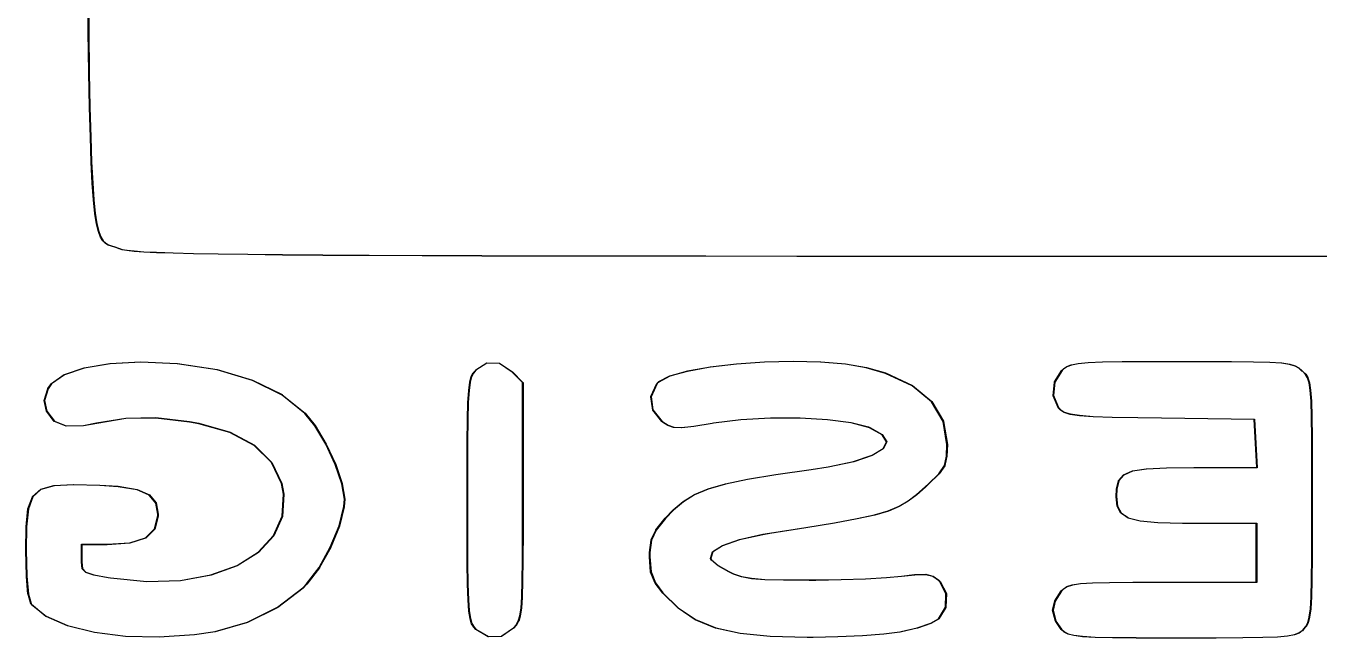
# Model space of a CAD drawing. Extents: x 119 to 479, y -311 to -51.
# Drawn here: x 188.67 to 205.87, y -149.16 to -141.02 of the extents above; entities that cross this region are included whole.
import ezdxf

# ---------------------------------------------------------------- set-up
doc = ezdxf.new("R2010")
doc.units = 0
doc.layers.add('BLACK', color=7, linetype='CONTINUOUS')

msp = doc.modelspace()

# ---------------------------------------------------------------- linework, layer by layer
at = {"layer": 'BLACK', "linetype": 'CONTINUOUS'}
for p, q in [((189.499, -140.478), (189.504, -141.098)), ((189.499, -141.098), (189.497, -140.85)), ((189.507, -141.638), (189.499, -141.098)), ((189.499, -141.098), (189.499, -141.098)), ((189.499, -141.098), (189.499, -141.098)), ((189.504, -141.098), (189.512, -141.638)), ((189.515, -142.103), (189.507, -141.638)), ((189.507, -141.638), (189.507, -141.638)), ((189.507, -141.638), (189.507, -141.638)), ((189.512, -141.638), (189.52, -142.103)), ((189.526, -142.499), (189.515, -142.103)), ((189.515, -142.103), (189.515, -142.103)), ((189.515, -142.103), (189.515, -142.103)), ((189.52, -142.103), (189.531, -142.499)), ((189.538, -142.833), (189.526, -142.499)), ((189.526, -142.499), (189.526, -142.499)), ((189.526, -142.499), (189.526, -142.499)), ((189.531, -142.499), (189.543, -142.833)), ((189.552, -143.109), (189.538, -142.833)), ((189.538, -142.833), (189.538, -142.833)), ((189.538, -142.833), (189.538, -142.833)), ((189.543, -142.833), (189.557, -143.109)), ((189.569, -143.333), (189.552, -143.109)), ((189.552, -143.109), (189.552, -143.109)), ((189.552, -143.109), (189.552, -143.109)), ((189.557, -143.109), (189.573, -143.333)), ((189.587, -143.512), (189.569, -143.333)), ((189.569, -143.333), (189.569, -143.333)), ((189.569, -143.333), (189.569, -143.333)), ((189.573, -143.333), (189.592, -143.511)), ((189.609, -143.65), (189.587, -143.512)), ((189.587, -143.512), (189.587, -143.512)), ((189.587, -143.512), (189.587, -143.512)), ((189.592, -143.511), (189.614, -143.649)), ((189.633, -143.753), (189.609, -143.65)), ((189.609, -143.65), (189.609, -143.65)), ((189.609, -143.65), (189.609, -143.65)), ((189.614, -143.649), (189.638, -143.752)), ((189.634, -143.753), (189.633, -143.753)), ((189.661, -143.827), (189.634, -143.753)), ((189.634, -143.753), (189.634, -143.753)), ((189.638, -143.752), (189.665, -143.826)), ((189.661, -143.828), (189.661, -143.827)), ((189.692, -143.878), (189.661, -143.828)), ((189.661, -143.828), (189.661, -143.828)), ((189.665, -143.826), (189.696, -143.876)), ((189.692, -143.879), (189.692, -143.878)), ((189.726, -143.912), (189.692, -143.879)), ((189.692, -143.879), (189.692, -143.879)), ((189.696, -143.876), (189.73, -143.908)), ((189.727, -143.912), (189.726, -143.912)), ((189.727, -143.913), (189.727, -143.912)), ((189.764, -143.933), (189.727, -143.913)), ((189.73, -143.908), (189.767, -143.929)), ((189.765, -143.933), (189.764, -143.933)), ((189.765, -143.934), (189.765, -143.933)), ((189.806, -143.947), (189.765, -143.934)), ((189.767, -143.929), (189.808, -143.943)), ((189.851, -143.96), (189.806, -143.947)), ((189.806, -143.947), (189.806, -143.947)), ((189.806, -143.947), (189.806, -143.947)), ((189.808, -143.943), (189.853, -143.956)), ((189.899, -143.978), (189.851, -143.96)), ((189.853, -143.956), (189.901, -143.973)), ((189.911, -143.983), (189.899, -143.978)), ((189.901, -143.973), (189.913, -143.979)), ((189.912, -143.983), (189.911, -143.983)), ((189.912, -143.984), (189.912, -143.983)), ((189.949, -143.996), (189.912, -143.984)), ((189.913, -143.979), (189.951, -143.991)), ((189.95, -143.996), (189.949, -143.996)), ((190.013, -144.007), (189.95, -143.996)), ((189.95, -143.996), (189.95, -143.996)), ((189.951, -143.991), (190.014, -144.002)), ((190.014, -144.002), (190.107, -144.012)), ((190.107, -144.017), (190.013, -144.007)), ((190.013, -144.007), (190.013, -144.007)), ((190.013, -144.007), (190.013, -144.007)), ((190.107, -144.012), (190.237, -144.022)), ((190.236, -144.027), (190.107, -144.017)), ((190.107, -144.017), (190.107, -144.017)), ((190.107, -144.017), (190.107, -144.017)), ((190.237, -144.027), (190.236, -144.027)), ((190.237, -144.022), (190.408, -144.03)), ((190.408, -144.035), (190.237, -144.027)), ((190.237, -144.027), (190.237, -144.027)), ((190.408, -144.03), (190.627, -144.038)), ((190.627, -144.043), (190.408, -144.035)), ((190.408, -144.035), (190.408, -144.035)), ((190.408, -144.035), (190.408, -144.035)), ((190.627, -144.038), (190.898, -144.045)), ((190.898, -144.05), (190.627, -144.043)), ((190.627, -144.043), (190.627, -144.043)), ((190.627, -144.043), (190.627, -144.043)), ((190.898, -144.045), (191.228, -144.051)), ((191.228, -144.056), (190.898, -144.05)), ((190.898, -144.05), (190.898, -144.05)), ((190.898, -144.05), (190.898, -144.05)), ((191.228, -144.051), (191.621, -144.056)), ((191.621, -144.061), (191.228, -144.056)), ((191.228, -144.056), (191.228, -144.056)), ((191.228, -144.056), (191.228, -144.056)), ((191.621, -144.056), (192.083, -144.061)), ((192.083, -144.066), (191.621, -144.061)), ((191.621, -144.061), (191.621, -144.061)), ((191.621, -144.061), (191.621, -144.061)), ((192.083, -144.061), (192.62, -144.065)), ((192.62, -144.07), (192.083, -144.066)), ((192.083, -144.066), (192.083, -144.066)), ((192.083, -144.066), (192.083, -144.066)), ((192.62, -144.065), (193.237, -144.068)), ((193.237, -144.073), (192.62, -144.07)), ((192.62, -144.07), (192.62, -144.07)), ((192.62, -144.07), (192.62, -144.07)), ((193.237, -144.068), (193.939, -144.071)), ((193.939, -144.076), (193.237, -144.073)), ((193.237, -144.073), (193.237, -144.073)), ((193.237, -144.073), (193.237, -144.073)), ((193.939, -144.071), (194.732, -144.074)), ((194.732, -144.079), (193.939, -144.076)), ((193.939, -144.076), (193.939, -144.076)), ((193.939, -144.076), (193.939, -144.076)), ((194.732, -144.074), (195.622, -144.076)), ((195.622, -144.081), (194.732, -144.079)), ((194.732, -144.079), (194.732, -144.079)), ((194.732, -144.079), (194.732, -144.079)), ((195.622, -144.076), (196.614, -144.077)), ((196.614, -144.082), (195.622, -144.081)), ((195.622, -144.081), (195.622, -144.081)), ((195.622, -144.081), (195.622, -144.081)), ((196.614, -144.077), (197.714, -144.078)), ((197.714, -144.083), (196.614, -144.082)), ((196.614, -144.082), (196.614, -144.082)), ((196.614, -144.082), (196.614, -144.082)), ((197.714, -144.078), (198.926, -144.079)), ((198.926, -144.084), (197.714, -144.083)), ((197.714, -144.083), (197.714, -144.083)), ((198.926, -144.079), (200.257, -144.08)), ((200.257, -144.085), (198.926, -144.084)), ((198.926, -144.084), (198.926, -144.084)), ((200.257, -144.08), (201.712, -144.08)), ((201.712, -144.085), (200.257, -144.085)), ((200.257, -144.085), (200.257, -144.085)), ((201.712, -144.08), (203.296, -144.08)), ((203.296, -144.085), (201.712, -144.085)), ((201.712, -144.085), (201.712, -144.085)), ((203.296, -144.08), (203.809, -144.08)), ((203.809, -144.085), (203.296, -144.085)), ((203.809, -144.08), (205.428, -144.079)), ((205.428, -144.084), (203.809, -144.085)), ((203.809, -144.085), (203.809, -144.085)), ((205.428, -144.079), (206.916, -144.079)), ((206.916, -144.084), (205.428, -144.084)), ((189.444, -145.565), (189.787, -145.508)), ((189.788, -145.513), (189.445, -145.57)), ((189.787, -145.508), (190.197, -145.486)), ((189.787, -145.508), (189.787, -145.508)), ((189.787, -145.508), (189.787, -145.508)), ((190.197, -145.491), (189.788, -145.513)), ((190.197, -145.486), (190.197, -145.486)), ((190.197, -145.486), (190.197, -145.486)), ((190.197, -145.486), (190.683, -145.506)), ((190.683, -145.511), (190.197, -145.491)), ((190.683, -145.506), (190.683, -145.506)), ((190.683, -145.506), (190.684, -145.506)), ((191.213, -145.592), (190.683, -145.511)), ((190.684, -145.506), (191.214, -145.587)), ((194.654, -145.594), (194.8, -145.499)), ((194.802, -145.503), (194.656, -145.598)), ((194.8, -145.499), (194.801, -145.498)), ((194.801, -145.498), (194.802, -145.498)), ((194.802, -145.498), (194.968, -145.502)), ((194.968, -145.507), (194.802, -145.503)), ((194.968, -145.502), (194.969, -145.503)), ((195.139, -145.624), (194.968, -145.507)), ((194.969, -145.503), (194.971, -145.503)), ((194.971, -145.503), (195.142, -145.619)), ((197.471, -145.608), (197.773, -145.554)), ((197.773, -145.553), (198.121, -145.513)), ((197.773, -145.554), (197.773, -145.553)), ((197.773, -145.554), (197.773, -145.554)), ((198.122, -145.518), (197.774, -145.558)), ((198.121, -145.513), (198.495, -145.486)), ((198.121, -145.513), (198.121, -145.513)), ((198.121, -145.513), (198.121, -145.513)), ((198.496, -145.491), (198.122, -145.518)), ((198.495, -145.486), (198.496, -145.486)), ((198.496, -145.486), (198.876, -145.477)), ((198.876, -145.482), (198.496, -145.491)), ((198.496, -145.486), (198.496, -145.486)), ((198.876, -145.477), (198.876, -145.477)), ((198.876, -145.477), (198.876, -145.477)), ((198.876, -145.477), (199.242, -145.484)), ((199.241, -145.489), (198.876, -145.482)), ((199.573, -145.517), (199.241, -145.489)), ((199.242, -145.484), (199.242, -145.484)), ((199.242, -145.484), (199.242, -145.484)), ((199.242, -145.484), (199.573, -145.512)), ((199.573, -145.512), (199.573, -145.512)), ((199.573, -145.512), (199.574, -145.512)), ((199.849, -145.565), (199.573, -145.517)), ((199.574, -145.512), (199.85, -145.56)), ((202.47, -145.581), (202.515, -145.55)), ((202.517, -145.554), (202.473, -145.585)), ((202.515, -145.55), (202.516, -145.549)), ((202.515, -145.55), (202.515, -145.55)), ((202.516, -145.549), (202.576, -145.525)), ((202.578, -145.529), (202.517, -145.554)), ((202.576, -145.525), (202.577, -145.525)), ((202.577, -145.525), (202.667, -145.507)), ((202.577, -145.525), (202.577, -145.525)), ((202.668, -145.512), (202.578, -145.529)), ((202.667, -145.507), (202.667, -145.507)), ((202.667, -145.507), (202.668, -145.507)), ((202.668, -145.507), (202.801, -145.494)), ((202.801, -145.499), (202.668, -145.512)), ((202.801, -145.494), (202.992, -145.487)), ((202.992, -145.492), (202.801, -145.499)), ((202.801, -145.494), (202.801, -145.494)), ((202.801, -145.494), (202.801, -145.494)), ((202.992, -145.487), (203.254, -145.482)), ((203.254, -145.487), (202.992, -145.492)), ((202.992, -145.487), (202.992, -145.487)), ((202.992, -145.487), (202.992, -145.487)), ((203.254, -145.482), (203.601, -145.48)), ((203.254, -145.482), (203.254, -145.482)), ((203.254, -145.482), (203.254, -145.482)), ((203.601, -145.485), (203.254, -145.487)), ((203.601, -145.48), (203.601, -145.48)), ((203.601, -145.48), (203.601, -145.48)), ((203.601, -145.48), (204.047, -145.48)), ((204.047, -145.485), (203.601, -145.485)), ((204.047, -145.48), (204.047, -145.48)), ((204.047, -145.48), (204.047, -145.48)), ((204.047, -145.48), (204.321, -145.48)), ((204.321, -145.485), (204.047, -145.485)), ((204.321, -145.48), (204.321, -145.48)), ((204.321, -145.48), (204.321, -145.48)), ((204.321, -145.48), (204.706, -145.481)), ((204.706, -145.486), (204.321, -145.485)), ((204.706, -145.481), (204.706, -145.481)), ((204.706, -145.481), (204.706, -145.481)), ((204.706, -145.481), (205.001, -145.484)), ((205.001, -145.489), (204.706, -145.486)), ((205.001, -145.484), (205.001, -145.484)), ((205.001, -145.484), (205.001, -145.484)), ((205.001, -145.484), (205.219, -145.49)), ((205.219, -145.495), (205.001, -145.489)), ((205.219, -145.49), (205.219, -145.49)), ((205.219, -145.49), (205.219, -145.49)), ((205.219, -145.49), (205.374, -145.5)), ((205.374, -145.505), (205.219, -145.495)), ((205.374, -145.5), (205.375, -145.5)), ((205.48, -145.52), (205.374, -145.505)), ((205.375, -145.5), (205.375, -145.5)), ((205.375, -145.5), (205.481, -145.515)), ((205.552, -145.542), (205.48, -145.52)), ((205.481, -145.515), (205.481, -145.515)), ((205.481, -145.515), (205.482, -145.515)), ((205.482, -145.515), (205.553, -145.537)), ((205.602, -145.571), (205.552, -145.542)), ((205.553, -145.537), (205.554, -145.537)), ((205.554, -145.537), (205.554, -145.537)), ((205.554, -145.537), (205.604, -145.566)), ((189.008, -145.773), (189.179, -145.655)), ((189.182, -145.66), (189.011, -145.777)), ((189.179, -145.655), (189.18, -145.655)), ((189.18, -145.655), (189.443, -145.565)), ((189.18, -145.655), (189.18, -145.655)), ((189.445, -145.57), (189.182, -145.66)), ((189.443, -145.565), (189.444, -145.565)), ((189.444, -145.565), (189.444, -145.565)), ((191.682, -145.732), (191.213, -145.592)), ((191.214, -145.587), (191.214, -145.587)), ((191.214, -145.587), (191.214, -145.587)), ((191.214, -145.587), (191.684, -145.728)), ((194.573, -145.756), (194.593, -145.683)), ((194.598, -145.685), (194.578, -145.758)), ((194.593, -145.682), (194.619, -145.633)), ((194.593, -145.683), (194.593, -145.682)), ((194.593, -145.683), (194.593, -145.683)), ((194.623, -145.636), (194.598, -145.685)), ((194.619, -145.633), (194.62, -145.632)), ((194.619, -145.633), (194.619, -145.633)), ((194.62, -145.632), (194.653, -145.595)), ((194.656, -145.598), (194.623, -145.636)), ((194.653, -145.595), (194.653, -145.594)), ((194.653, -145.594), (194.654, -145.594)), ((195.277, -145.762), (195.139, -145.624)), ((195.142, -145.619), (195.142, -145.62)), ((195.142, -145.62), (195.142, -145.62)), ((195.142, -145.62), (195.281, -145.759)), ((197.087, -145.749), (197.235, -145.674)), ((197.237, -145.678), (197.089, -145.754)), ((197.235, -145.674), (197.236, -145.674)), ((197.236, -145.673), (197.471, -145.608)), ((197.236, -145.674), (197.236, -145.673)), ((197.472, -145.612), (197.237, -145.678)), ((197.471, -145.608), (197.471, -145.608)), ((197.471, -145.608), (197.471, -145.608)), ((197.774, -145.558), (197.472, -145.612)), ((200.104, -145.639), (199.849, -145.565)), ((199.85, -145.56), (199.85, -145.56)), ((199.85, -145.56), (199.851, -145.56)), ((199.851, -145.56), (200.105, -145.634)), ((200.46, -145.804), (200.104, -145.639)), ((200.105, -145.634), (200.105, -145.634)), ((200.105, -145.634), (200.106, -145.634)), ((200.106, -145.634), (200.462, -145.8)), ((202.353, -145.753), (202.452, -145.597)), ((202.456, -145.6), (202.357, -145.755)), ((202.452, -145.597), (202.453, -145.597)), ((202.453, -145.596), (202.469, -145.582)), ((202.453, -145.597), (202.453, -145.596)), ((202.473, -145.585), (202.456, -145.6)), ((202.469, -145.582), (202.47, -145.582)), ((202.47, -145.582), (202.47, -145.581)), ((205.645, -145.608), (205.602, -145.571)), ((205.604, -145.566), (205.605, -145.567)), ((205.605, -145.567), (205.605, -145.567)), ((205.605, -145.567), (205.649, -145.604)), ((205.654, -145.616), (205.645, -145.608)), ((205.649, -145.604), (205.649, -145.604)), ((205.649, -145.604), (205.649, -145.604)), ((205.649, -145.604), (205.658, -145.613)), ((205.69, -145.654), (205.654, -145.616)), ((205.658, -145.613), (205.658, -145.613)), ((205.658, -145.613), (205.658, -145.613)), ((205.658, -145.613), (205.694, -145.65)), ((205.719, -145.699), (205.69, -145.654)), ((205.694, -145.65), (205.694, -145.651)), ((205.694, -145.651), (205.695, -145.651)), ((205.695, -145.651), (205.723, -145.696)), ((205.74, -145.765), (205.719, -145.699)), ((205.723, -145.696), (205.723, -145.697)), ((205.723, -145.697), (205.723, -145.697)), ((205.723, -145.697), (205.745, -145.763)), ((188.912, -145.999), (188.959, -145.843)), ((188.964, -145.844), (188.917, -146)), ((188.959, -145.843), (188.96, -145.842)), ((188.96, -145.841), (189.007, -145.774)), ((188.96, -145.842), (188.96, -145.841)), ((189.011, -145.777), (188.964, -145.844)), ((189.007, -145.774), (189.008, -145.773)), ((189.007, -145.774), (189.007, -145.774)), ((192.076, -145.927), (191.682, -145.732)), ((191.684, -145.728), (191.684, -145.728)), ((191.684, -145.728), (191.684, -145.728)), ((191.684, -145.728), (192.078, -145.922)), ((194.549, -146.028), (194.559, -145.867)), ((194.564, -145.868), (194.554, -146.028)), ((194.559, -145.867), (194.573, -145.757)), ((194.559, -145.867), (194.559, -145.867)), ((194.559, -145.867), (194.559, -145.867)), ((194.578, -145.758), (194.564, -145.868)), ((194.573, -145.757), (194.573, -145.756)), ((194.573, -145.757), (194.573, -145.757)), ((195.277, -147.327), (195.277, -145.762)), ((195.281, -145.759), (195.281, -145.759)), ((195.281, -145.759), (195.281, -145.759)), ((195.281, -145.759), (195.282, -145.762)), ((195.282, -145.762), (195.282, -145.762)), ((195.282, -145.762), (195.282, -147.327)), ((196.983, -145.947), (197.062, -145.774)), ((197.067, -145.776), (196.987, -145.949)), ((197.062, -145.774), (197.063, -145.773)), ((197.063, -145.772), (197.086, -145.75)), ((197.063, -145.773), (197.063, -145.772)), ((197.089, -145.754), (197.067, -145.776)), ((197.086, -145.75), (197.087, -145.749)), ((197.086, -145.75), (197.086, -145.75)), ((200.716, -146.018), (200.46, -145.804)), ((200.462, -145.8), (200.463, -145.8)), ((200.463, -145.8), (200.463, -145.801)), ((200.463, -145.801), (200.719, -146.014)), ((202.335, -145.933), (202.352, -145.755)), ((202.357, -145.755), (202.34, -145.934)), ((202.352, -145.755), (202.353, -145.754)), ((202.353, -145.754), (202.353, -145.753)), ((205.755, -145.864), (205.74, -145.765)), ((205.745, -145.763), (205.745, -145.763)), ((205.745, -145.763), (205.745, -145.764)), ((205.745, -145.764), (205.76, -145.863)), ((205.765, -146.01), (205.755, -145.864)), ((205.76, -145.863), (205.76, -145.863)), ((205.76, -145.863), (205.76, -145.864)), ((205.76, -145.864), (205.77, -146.01)), ((188.912, -146), (188.912, -145.999)), ((188.912, -146.002), (188.912, -146)), ((188.944, -146.143), (188.912, -146.002)), ((188.917, -146), (188.949, -146.142)), ((192.381, -146.171), (192.076, -145.927)), ((192.078, -145.922), (192.079, -145.923)), ((192.079, -145.923), (192.079, -145.923)), ((192.079, -145.923), (192.384, -146.167)), ((194.543, -146.251), (194.549, -146.028)), ((194.554, -146.028), (194.548, -146.252)), ((194.549, -146.028), (194.549, -146.028)), ((194.549, -146.028), (194.549, -146.028)), ((196.983, -145.948), (196.983, -145.947)), ((196.983, -145.95), (196.983, -145.948)), ((197.007, -146.127), (196.983, -145.95)), ((196.987, -145.949), (197.011, -146.126)), ((200.87, -146.278), (200.716, -146.018)), ((200.719, -146.014), (200.72, -146.015)), ((200.72, -146.015), (200.72, -146.015)), ((200.72, -146.015), (200.874, -146.276)), ((202.335, -145.934), (202.335, -145.933)), ((202.335, -145.936), (202.335, -145.934)), ((202.4, -146.094), (202.335, -145.936)), ((202.34, -145.934), (202.405, -146.092)), ((205.771, -146.217), (205.765, -146.01)), ((205.77, -146.01), (205.77, -146.01)), ((205.77, -146.01), (205.77, -146.01)), ((205.77, -146.01), (205.776, -146.217)), ((188.944, -146.144), (188.944, -146.143)), ((188.945, -146.145), (188.944, -146.144)), ((189.045, -146.279), (188.945, -146.145)), ((188.949, -146.142), (189.049, -146.276)), ((189.609, -146.299), (189.999, -146.235)), ((190, -146.24), (189.61, -146.304)), ((189.999, -146.235), (190.398, -146.228)), ((190.398, -146.233), (190, -146.24)), ((190.398, -146.228), (190.845, -146.281)), ((190.844, -146.286), (190.398, -146.233)), ((192.511, -146.336), (192.381, -146.171)), ((192.384, -146.167), (192.384, -146.168)), ((192.384, -146.168), (192.385, -146.168)), ((192.385, -146.168), (192.515, -146.333)), ((197.007, -146.128), (197.007, -146.127)), ((197.008, -146.13), (197.007, -146.128)), ((197.13, -146.281), (197.008, -146.13)), ((197.011, -146.126), (197.134, -146.278)), ((198.181, -146.253), (198.573, -146.23)), ((198.573, -146.235), (198.181, -146.258)), ((198.573, -146.23), (198.967, -146.23)), ((198.967, -146.235), (198.573, -146.235)), ((198.967, -146.23), (199.334, -146.251)), ((199.334, -146.256), (198.967, -146.235)), ((202.401, -146.095), (202.4, -146.094)), ((202.401, -146.096), (202.401, -146.095)), ((202.431, -146.128), (202.401, -146.096)), ((202.405, -146.092), (202.435, -146.124)), ((202.432, -146.128), (202.431, -146.128)), ((202.481, -146.16), (202.432, -146.128)), ((202.432, -146.128), (202.432, -146.128)), ((202.435, -146.124), (202.483, -146.155)), ((202.482, -146.16), (202.481, -146.16)), ((202.481, -146.16), (202.481, -146.16)), ((202.56, -146.184), (202.482, -146.16)), ((202.483, -146.155), (202.562, -146.179)), ((202.561, -146.184), (202.56, -146.184)), ((202.684, -146.202), (202.561, -146.184)), ((202.561, -146.184), (202.561, -146.184)), ((202.562, -146.179), (202.684, -146.197)), ((202.684, -146.197), (202.866, -146.211)), ((202.865, -146.215), (202.684, -146.202)), ((202.684, -146.202), (202.684, -146.202)), ((202.684, -146.202), (202.684, -146.202)), ((203.12, -146.225), (202.865, -146.215)), ((202.865, -146.215), (202.865, -146.215)), ((202.865, -146.215), (202.865, -146.215)), ((202.866, -146.211), (203.12, -146.22)), ((203.12, -146.22), (203.462, -146.227)), ((203.462, -146.232), (203.12, -146.225)), ((203.12, -146.225), (203.12, -146.225)), ((203.12, -146.225), (203.12, -146.225)), ((203.462, -146.227), (203.775, -146.232)), ((203.775, -146.237), (203.462, -146.232)), ((203.462, -146.232), (203.462, -146.232)), ((203.462, -146.232), (203.462, -146.232)), ((203.775, -146.232), (205.014, -146.247)), ((205.009, -146.252), (203.775, -146.237)), ((203.775, -146.237), (203.775, -146.237)), ((203.775, -146.237), (203.775, -146.237)), ((205.775, -146.497), (205.771, -146.217)), ((205.776, -146.217), (205.776, -146.217)), ((205.776, -146.217), (205.776, -146.217)), ((205.776, -146.217), (205.78, -146.497)), ((189.047, -146.279), (189.045, -146.279)), ((189.048, -146.28), (189.047, -146.279)), ((189.204, -146.343), (189.048, -146.28)), ((189.049, -146.276), (189.206, -146.338)), ((189.205, -146.343), (189.204, -146.343)), ((189.206, -146.343), (189.205, -146.343)), ((189.206, -146.338), (189.433, -146.333)), ((189.433, -146.338), (189.206, -146.343)), ((189.433, -146.333), (189.609, -146.299)), ((189.434, -146.338), (189.433, -146.338)), ((189.61, -146.304), (189.434, -146.338)), ((189.434, -146.338), (189.434, -146.338)), ((190.967, -146.308), (190.844, -146.286)), ((190.845, -146.281), (190.968, -146.303)), ((191.382, -146.425), (190.967, -146.308)), ((190.968, -146.303), (191.384, -146.42)), ((192.659, -146.582), (192.511, -146.336)), ((192.515, -146.333), (192.515, -146.333)), ((192.515, -146.333), (192.515, -146.333)), ((192.515, -146.333), (192.663, -146.579)), ((194.54, -146.552), (194.543, -146.252)), ((194.543, -146.252), (194.543, -146.251)), ((194.543, -146.251), (194.543, -146.251)), ((194.548, -146.252), (194.545, -146.552)), ((197.131, -146.282), (197.13, -146.281)), ((197.137, -146.287), (197.131, -146.282)), ((197.131, -146.282), (197.131, -146.282)), ((197.134, -146.278), (197.14, -146.283)), ((197.209, -146.334), (197.137, -146.287)), ((197.137, -146.287), (197.137, -146.287)), ((197.137, -146.287), (197.137, -146.287)), ((197.14, -146.283), (197.212, -146.329)), ((197.21, -146.334), (197.209, -146.334)), ((197.286, -146.359), (197.21, -146.334)), ((197.21, -146.334), (197.21, -146.334)), ((197.212, -146.329), (197.287, -146.354)), ((197.287, -146.359), (197.286, -146.359)), ((197.286, -146.359), (197.286, -146.359)), ((197.287, -146.354), (197.392, -146.357)), ((197.392, -146.362), (197.287, -146.359)), ((197.392, -146.357), (197.554, -146.339)), ((197.393, -146.362), (197.392, -146.362)), ((197.392, -146.362), (197.392, -146.362)), ((197.554, -146.344), (197.393, -146.362)), ((197.554, -146.339), (197.798, -146.3)), ((197.798, -146.305), (197.554, -146.344)), ((197.554, -146.344), (197.554, -146.344)), ((197.554, -146.344), (197.554, -146.344)), ((197.798, -146.3), (197.817, -146.297)), ((197.818, -146.302), (197.798, -146.305)), ((197.798, -146.305), (197.798, -146.305)), ((197.798, -146.305), (197.798, -146.305)), ((197.817, -146.297), (198.181, -146.253)), ((198.181, -146.258), (197.818, -146.302)), ((199.334, -146.251), (199.647, -146.292)), ((199.646, -146.297), (199.334, -146.256)), ((199.878, -146.357), (199.646, -146.297)), ((199.647, -146.292), (199.879, -146.352)), ((199.892, -146.363), (199.878, -146.357)), ((199.879, -146.352), (199.894, -146.359)), ((200.059, -146.456), (199.892, -146.363)), ((199.894, -146.359), (200.062, -146.453)), ((200.922, -146.585), (200.87, -146.278)), ((200.874, -146.276), (200.875, -146.277)), ((200.875, -146.277), (200.875, -146.277)), ((200.875, -146.277), (200.927, -146.584)), ((205.026, -146.572), (205.009, -146.252)), ((205.014, -146.247), (205.031, -146.572)), ((191.706, -146.598), (191.382, -146.425)), ((191.384, -146.42), (191.709, -146.594)), ((192.785, -146.851), (192.659, -146.582)), ((192.663, -146.579), (192.663, -146.579)), ((192.663, -146.579), (192.663, -146.58)), ((192.663, -146.58), (192.79, -146.849)), ((194.539, -146.941), (194.54, -146.552)), ((194.54, -146.552), (194.54, -146.552)), ((194.54, -146.552), (194.54, -146.552)), ((194.545, -146.552), (194.544, -146.941)), ((200.116, -146.548), (200.059, -146.456)), ((200.062, -146.453), (200.122, -146.548)), ((200.071, -146.638), (200.116, -146.548)), ((200.122, -146.548), (200.075, -146.642)), ((200.917, -146.741), (200.922, -146.585)), ((200.927, -146.585), (200.922, -146.741)), ((200.927, -146.584), (200.926, -146.584)), ((200.926, -146.584), (200.927, -146.585)), ((205.042, -146.891), (205.026, -146.572)), ((205.031, -146.572), (205.048, -146.896)), ((205.776, -146.863), (205.775, -146.497)), ((205.78, -146.497), (205.78, -146.497)), ((205.78, -146.497), (205.78, -146.497)), ((205.78, -146.497), (205.781, -146.863)), ((191.935, -146.826), (191.706, -146.598)), ((191.709, -146.594), (191.94, -146.823)), ((199.68, -146.809), (199.925, -146.727)), ((199.927, -146.731), (199.682, -146.814)), ((199.925, -146.727), (200.071, -146.638)), ((200.075, -146.642), (199.927, -146.731)), ((200.888, -146.865), (200.917, -146.741)), ((200.922, -146.742), (200.893, -146.866)), ((200.922, -146.741), (200.922, -146.741)), ((200.922, -146.741), (200.922, -146.742)), ((192.068, -147.104), (191.935, -146.826)), ((191.94, -146.823), (192.073, -147.102)), ((192.873, -147.107), (192.785, -146.851)), ((192.79, -146.849), (192.79, -146.849)), ((192.79, -146.849), (192.79, -146.849)), ((192.79, -146.849), (192.878, -147.105)), ((198.644, -146.984), (199.115, -146.917)), ((199.115, -146.922), (198.645, -146.989)), ((199.115, -146.917), (199.341, -146.882)), ((199.342, -146.887), (199.115, -146.922)), ((199.115, -146.917), (199.115, -146.917)), ((199.341, -146.882), (199.68, -146.809)), ((199.682, -146.814), (199.342, -146.887)), ((200.814, -146.973), (200.888, -146.865)), ((200.892, -146.868), (200.818, -146.976)), ((200.893, -146.866), (200.892, -146.867)), ((200.892, -146.867), (200.892, -146.868)), ((203.39, -146.936), (203.574, -146.908)), ((203.575, -146.912), (203.39, -146.941)), ((203.574, -146.908), (203.575, -146.907)), ((203.574, -146.908), (203.574, -146.908)), ((203.575, -146.907), (203.842, -146.894)), ((203.842, -146.899), (203.575, -146.912)), ((203.842, -146.894), (204.207, -146.891)), ((203.842, -146.894), (203.842, -146.894)), ((203.842, -146.894), (203.842, -146.894)), ((204.207, -146.896), (203.842, -146.899)), ((204.207, -146.891), (204.207, -146.891)), ((204.207, -146.891), (204.207, -146.891)), ((204.207, -146.891), (205.042, -146.891)), ((205.048, -146.896), (204.207, -146.896)), ((205.776, -147.329), (205.776, -146.863)), ((205.781, -146.863), (205.781, -146.863)), ((205.781, -146.863), (205.781, -146.863)), ((205.781, -146.863), (205.781, -147.329)), ((192.073, -147.102), (192.101, -147.247)), ((194.538, -147.319), (194.539, -146.941)), ((194.539, -146.941), (194.539, -146.941)), ((194.539, -146.941), (194.539, -146.941)), ((194.544, -146.941), (194.543, -147.319)), ((197.975, -147.107), (198.269, -147.046)), ((198.27, -147.051), (197.976, -147.112)), ((198.269, -147.046), (198.644, -146.984)), ((198.269, -147.046), (198.269, -147.046)), ((198.269, -147.046), (198.269, -147.046)), ((198.645, -146.989), (198.27, -147.051)), ((198.644, -146.984), (198.644, -146.984)), ((198.644, -146.984), (198.644, -146.984)), ((200.674, -147.11), (200.814, -146.973)), ((200.817, -146.977), (200.678, -147.114)), ((200.818, -146.976), (200.817, -146.977)), ((200.818, -146.976), (200.818, -146.976)), ((203.179, -147.176), (203.205, -147.067)), ((203.21, -147.068), (203.183, -147.177)), ((203.205, -147.067), (203.206, -147.066)), ((203.206, -147.065), (203.27, -146.988)), ((203.206, -147.066), (203.206, -147.065)), ((203.274, -146.991), (203.21, -147.068)), ((203.27, -146.988), (203.271, -146.987)), ((203.271, -146.987), (203.272, -146.987)), ((203.272, -146.987), (203.388, -146.937)), ((203.39, -146.941), (203.274, -146.991)), ((203.388, -146.937), (203.389, -146.937)), ((203.389, -146.937), (203.39, -146.936)), ((188.756, -147.278), (188.865, -147.18)), ((188.868, -147.184), (188.76, -147.281)), ((188.865, -147.18), (188.866, -147.18)), ((188.866, -147.18), (188.867, -147.179)), ((188.867, -147.179), (189.042, -147.13)), ((189.043, -147.135), (188.868, -147.184)), ((189.042, -147.13), (189.042, -147.13)), ((189.042, -147.13), (189.043, -147.13)), ((189.043, -147.13), (189.299, -147.117)), ((189.3, -147.122), (189.043, -147.135)), ((189.299, -147.117), (189.299, -147.117)), ((189.299, -147.117), (189.3, -147.117)), ((189.3, -147.117), (189.653, -147.125)), ((189.653, -147.13), (189.3, -147.122)), ((189.653, -147.125), (189.653, -147.126)), ((189.653, -147.126), (189.653, -147.125)), ((189.653, -147.125), (189.896, -147.141)), ((189.896, -147.146), (189.653, -147.13)), ((189.896, -147.141), (189.896, -147.141)), ((189.896, -147.141), (189.897, -147.141)), ((190.147, -147.187), (189.896, -147.146)), ((189.897, -147.141), (190.148, -147.182)), ((190.309, -147.257), (190.147, -147.187)), ((190.148, -147.182), (190.148, -147.182)), ((190.148, -147.182), (190.149, -147.182)), ((190.149, -147.182), (190.311, -147.252)), ((190.397, -147.363), (190.309, -147.257)), ((190.311, -147.252), (190.312, -147.253)), ((190.312, -147.253), (190.313, -147.254)), ((190.313, -147.254), (190.401, -147.36)), ((192.096, -147.247), (192.068, -147.104)), ((192.078, -147.539), (192.096, -147.247)), ((192.101, -147.247), (192.082, -147.54)), ((192.907, -147.312), (192.873, -147.107)), ((192.878, -147.105), (192.878, -147.106)), ((192.878, -147.106), (192.878, -147.106)), ((192.878, -147.106), (192.911, -147.312)), ((197.414, -147.342), (197.562, -147.25)), ((197.565, -147.254), (197.416, -147.346)), ((197.562, -147.25), (197.563, -147.25)), ((197.563, -147.25), (197.744, -147.173)), ((197.563, -147.25), (197.563, -147.25)), ((197.746, -147.178), (197.565, -147.254)), ((197.744, -147.173), (197.745, -147.173)), ((197.745, -147.173), (197.974, -147.107)), ((197.745, -147.173), (197.745, -147.173)), ((197.976, -147.112), (197.746, -147.178)), ((197.974, -147.107), (197.975, -147.107)), ((197.975, -147.107), (197.975, -147.107)), ((200.404, -147.336), (200.516, -147.251)), ((200.519, -147.255), (200.407, -147.34)), ((200.516, -147.251), (200.634, -147.147)), ((200.638, -147.15), (200.519, -147.255)), ((200.519, -147.255), (200.519, -147.255)), ((200.519, -147.255), (200.519, -147.255)), ((200.634, -147.147), (200.674, -147.11)), ((200.678, -147.114), (200.638, -147.15)), ((200.638, -147.15), (200.638, -147.15)), ((200.638, -147.15), (200.638, -147.15)), ((200.678, -147.114), (200.678, -147.114)), ((200.678, -147.114), (200.678, -147.114)), ((203.174, -147.278), (203.178, -147.177)), ((203.178, -147.177), (203.179, -147.176)), ((203.179, -147.176), (203.179, -147.176)), ((203.183, -147.177), (203.179, -147.278)), ((188.673, -147.678), (188.696, -147.441)), ((188.701, -147.442), (188.678, -147.679)), ((188.696, -147.44), (188.755, -147.28)), ((188.696, -147.441), (188.696, -147.44)), ((188.696, -147.441), (188.696, -147.441)), ((188.76, -147.281), (188.701, -147.442)), ((188.755, -147.28), (188.756, -147.279)), ((188.756, -147.279), (188.756, -147.278)), ((190.422, -147.512), (190.397, -147.363)), ((190.401, -147.36), (190.401, -147.361)), ((190.401, -147.361), (190.402, -147.362)), ((190.402, -147.362), (190.427, -147.511)), ((192.834, -147.668), (192.899, -147.411)), ((192.904, -147.412), (192.839, -147.669)), ((192.899, -147.411), (192.907, -147.312)), ((192.912, -147.313), (192.904, -147.411)), ((192.904, -147.411), (192.904, -147.412)), ((192.904, -147.412), (192.904, -147.412)), ((192.911, -147.312), (192.911, -147.312)), ((192.911, -147.312), (192.912, -147.313)), ((194.539, -147.789), (194.538, -147.319)), ((194.538, -147.319), (194.538, -147.319)), ((194.538, -147.319), (194.538, -147.319)), ((194.543, -147.319), (194.544, -147.789)), ((195.277, -147.748), (195.277, -147.327)), ((195.282, -147.327), (195.282, -147.748)), ((197.281, -147.455), (197.413, -147.342)), ((197.416, -147.346), (197.284, -147.459)), ((197.413, -147.342), (197.414, -147.342)), ((197.414, -147.342), (197.414, -147.342)), ((200.14, -147.465), (200.284, -147.406)), ((200.285, -147.41), (200.142, -147.47)), ((200.284, -147.406), (200.404, -147.336)), ((200.286, -147.41), (200.285, -147.41)), ((200.406, -147.34), (200.286, -147.41)), ((200.286, -147.41), (200.286, -147.41)), ((200.407, -147.34), (200.406, -147.34)), ((200.406, -147.34), (200.406, -147.34)), ((203.175, -147.279), (203.174, -147.278)), ((203.187, -147.403), (203.174, -147.279)), ((203.174, -147.279), (203.175, -147.279)), ((203.179, -147.278), (203.192, -147.403)), ((203.187, -147.404), (203.187, -147.403)), ((203.187, -147.405), (203.187, -147.404)), ((203.234, -147.496), (203.187, -147.405)), ((203.192, -147.403), (203.239, -147.494)), ((205.776, -147.693), (205.776, -147.329)), ((205.781, -147.329), (205.781, -147.329)), ((205.781, -147.329), (205.781, -147.329)), ((205.781, -147.329), (205.781, -147.693)), ((190.378, -147.708), (190.422, -147.534)), ((190.426, -147.536), (190.383, -147.71)), ((190.422, -147.534), (190.422, -147.512)), ((190.427, -147.534), (190.426, -147.535)), ((190.426, -147.535), (190.426, -147.536)), ((190.427, -147.511), (190.427, -147.511)), ((190.427, -147.511), (190.427, -147.512)), ((190.427, -147.512), (190.427, -147.534)), ((191.962, -147.796), (192.078, -147.539)), ((192.082, -147.54), (191.966, -147.799)), ((197.049, -147.721), (197.175, -147.566)), ((197.178, -147.57), (197.053, -147.724)), ((197.175, -147.566), (197.281, -147.455)), ((197.175, -147.566), (197.175, -147.566)), ((197.175, -147.566), (197.175, -147.566)), ((197.284, -147.459), (197.178, -147.57)), ((197.281, -147.455), (197.281, -147.455)), ((197.281, -147.455), (197.281, -147.455)), ((199.425, -147.625), (199.726, -147.57)), ((199.727, -147.575), (199.426, -147.63)), ((199.726, -147.57), (199.96, -147.518)), ((199.961, -147.523), (199.727, -147.575)), ((199.727, -147.575), (199.727, -147.575)), ((199.727, -147.575), (199.727, -147.575)), ((199.96, -147.518), (200.14, -147.465)), ((200.142, -147.47), (199.961, -147.523)), ((199.961, -147.523), (199.961, -147.523)), ((199.961, -147.523), (199.961, -147.523)), ((200.142, -147.47), (200.142, -147.47)), ((200.142, -147.47), (200.142, -147.47)), ((203.235, -147.497), (203.234, -147.496)), ((203.236, -147.498), (203.235, -147.497)), ((203.331, -147.562), (203.236, -147.498)), ((203.239, -147.494), (203.334, -147.558)), ((203.332, -147.562), (203.331, -147.562)), ((203.333, -147.563), (203.332, -147.562)), ((203.492, -147.603), (203.333, -147.563)), ((203.334, -147.558), (203.493, -147.598)), ((203.729, -147.626), (203.492, -147.603)), ((203.492, -147.603), (203.492, -147.603)), ((203.492, -147.603), (203.492, -147.603)), ((203.493, -147.598), (203.729, -147.621)), ((188.668, -147.99), (188.673, -147.679)), ((188.673, -147.679), (188.673, -147.678)), ((188.678, -147.679), (188.673, -147.99)), ((188.673, -147.679), (188.673, -147.679)), ((190.258, -147.825), (190.378, -147.708)), ((190.382, -147.712), (190.262, -147.829)), ((190.383, -147.71), (190.382, -147.711)), ((190.382, -147.711), (190.382, -147.712)), ((192.718, -147.95), (192.834, -147.668)), ((192.839, -147.67), (192.723, -147.952)), ((192.839, -147.669), (192.839, -147.669)), ((192.839, -147.669), (192.839, -147.67)), ((194.54, -148.158), (194.539, -147.789)), ((194.539, -147.789), (194.539, -147.789)), ((194.539, -147.789), (194.539, -147.789)), ((194.544, -147.789), (194.545, -148.158)), ((195.276, -148.119), (195.277, -147.748)), ((195.282, -147.748), (195.281, -148.119)), ((195.282, -147.748), (195.282, -147.748)), ((195.282, -147.748), (195.282, -147.748)), ((196.986, -147.854), (197.048, -147.722)), ((197.053, -147.724), (196.991, -147.856)), ((197.048, -147.722), (197.048, -147.721)), ((197.048, -147.721), (197.049, -147.721)), ((198.16, -147.847), (198.471, -147.779)), ((198.472, -147.784), (198.161, -147.852)), ((198.471, -147.779), (198.563, -147.764)), ((198.564, -147.769), (198.472, -147.784)), ((198.563, -147.764), (199.043, -147.688)), ((199.043, -147.693), (198.564, -147.769)), ((199.043, -147.688), (199.425, -147.625)), ((199.426, -147.63), (199.043, -147.693)), ((199.043, -147.693), (199.043, -147.693)), ((199.043, -147.693), (199.043, -147.693)), ((199.426, -147.63), (199.426, -147.63)), ((199.426, -147.63), (199.426, -147.63)), ((203.729, -147.621), (204.057, -147.629)), ((203.729, -147.626), (203.729, -147.625)), ((203.729, -147.625), (203.729, -147.626)), ((204.057, -147.634), (203.729, -147.626)), ((204.057, -147.629), (204.236, -147.63)), ((204.236, -147.635), (204.057, -147.634)), ((204.057, -147.634), (204.057, -147.634)), ((204.057, -147.634), (204.057, -147.634)), ((204.236, -147.63), (205.042, -147.63)), ((205.037, -147.635), (204.236, -147.635)), ((204.236, -147.635), (204.236, -147.635)), ((204.236, -147.635), (204.236, -147.635)), ((205.037, -148.415), (205.037, -147.635)), ((205.042, -147.63), (205.042, -148.42)), ((205.774, -148.084), (205.776, -147.693)), ((205.781, -147.693), (205.779, -148.084)), ((205.781, -147.693), (205.781, -147.693)), ((205.781, -147.693), (205.781, -147.693)), ((189.407, -148.104), (189.407, -147.912)), ((189.407, -147.912), (189.749, -147.912)), ((189.749, -147.917), (189.412, -147.917)), ((189.412, -147.917), (189.412, -148.104)), ((189.749, -147.912), (190.052, -147.891)), ((189.75, -147.917), (189.749, -147.917)), ((190.052, -147.896), (189.75, -147.917)), ((189.75, -147.917), (189.75, -147.917)), ((190.052, -147.891), (190.258, -147.825)), ((190.053, -147.896), (190.052, -147.896)), ((190.26, -147.83), (190.053, -147.896)), ((190.053, -147.896), (190.053, -147.896)), ((190.262, -147.829), (190.26, -147.829)), ((190.26, -147.829), (190.26, -147.83)), ((191.758, -148.016), (191.962, -147.796)), ((191.966, -147.799), (191.761, -148.02)), ((192.569, -148.22), (192.718, -147.95)), ((192.723, -147.953), (192.573, -148.222)), ((192.723, -147.952), (192.723, -147.952)), ((192.723, -147.952), (192.723, -147.953)), ((196.966, -148.019), (196.986, -147.856)), ((196.991, -147.856), (196.971, -148.02)), ((196.986, -147.855), (196.986, -147.854)), ((196.986, -147.856), (196.986, -147.855)), ((197.802, -148.011), (197.934, -147.926)), ((197.936, -147.93), (197.806, -148.014)), ((197.934, -147.926), (198.16, -147.847)), ((198.161, -147.852), (197.936, -147.93)), ((188.675, -148.337), (188.668, -147.99)), ((188.668, -147.99), (188.668, -147.99)), ((188.668, -147.99), (188.668, -147.99)), ((188.673, -147.99), (188.68, -148.337)), ((189.407, -148.15), (189.407, -148.104)), ((189.412, -148.104), (189.412, -148.149)), ((191.477, -148.192), (191.758, -148.016)), ((191.761, -148.02), (191.48, -148.196)), ((195.272, -148.402), (195.276, -148.119)), ((195.281, -148.119), (195.277, -148.402)), ((195.281, -148.119), (195.281, -148.119)), ((195.281, -148.119), (195.281, -148.119)), ((196.966, -148.02), (196.966, -148.019)), ((196.966, -148.019), (196.966, -148.019)), ((196.966, -148.08), (196.966, -148.02)), ((196.98, -148.279), (196.966, -148.08)), ((196.966, -148.08), (196.966, -148.08)), ((196.966, -148.08), (196.966, -148.08)), ((196.971, -148.02), (196.971, -148.08)), ((196.971, -148.08), (196.985, -148.278)), ((197.774, -148.099), (197.802, -148.011)), ((197.788, -148.121), (197.774, -148.099)), ((197.806, -148.014), (197.78, -148.098)), ((197.78, -148.098), (197.791, -148.117)), ((197.877, -148.196), (197.788, -148.121)), ((197.791, -148.117), (197.88, -148.192)), ((205.771, -148.385), (205.774, -148.084)), ((205.779, -148.084), (205.776, -148.385)), ((205.779, -148.084), (205.779, -148.084)), ((205.779, -148.084), (205.779, -148.084)), ((189.418, -148.236), (189.407, -148.15)), ((189.412, -148.149), (189.423, -148.234)), ((189.465, -148.287), (189.418, -148.236)), ((189.423, -148.234), (189.468, -148.283)), ((189.572, -148.322), (189.465, -148.287)), ((189.468, -148.283), (189.573, -148.317)), ((191.13, -148.319), (191.477, -148.192)), ((191.48, -148.196), (191.131, -148.324)), ((192.403, -148.437), (192.569, -148.22)), ((192.573, -148.223), (192.407, -148.44)), ((192.573, -148.222), (192.573, -148.223)), ((192.573, -148.223), (192.573, -148.223)), ((194.544, -148.441), (194.54, -148.158)), ((194.54, -148.158), (194.54, -148.158)), ((194.54, -148.158), (194.54, -148.158)), ((194.545, -148.158), (194.549, -148.441)), ((196.98, -148.28), (196.98, -148.279)), ((196.98, -148.279), (196.98, -148.279)), ((197.039, -148.428), (196.98, -148.28)), ((196.985, -148.278), (197.043, -148.426)), ((198.018, -148.279), (197.877, -148.196)), ((197.88, -148.192), (198.02, -148.275)), ((198.082, -148.309), (198.018, -148.279)), ((198.02, -148.275), (198.084, -148.304)), ((198.084, -148.304), (198.19, -148.34)), ((188.675, -148.338), (188.675, -148.337)), ((188.696, -148.574), (188.675, -148.338)), ((188.675, -148.338), (188.675, -148.338)), ((188.68, -148.337), (188.701, -148.574)), ((189.764, -148.358), (189.572, -148.322)), ((189.573, -148.317), (189.765, -148.353)), ((189.792, -148.363), (189.764, -148.358)), ((189.765, -148.353), (189.792, -148.358)), ((189.792, -148.358), (190.277, -148.407)), ((190.277, -148.412), (189.792, -148.363)), ((190.277, -148.407), (190.726, -148.392)), ((190.726, -148.397), (190.277, -148.412)), ((190.726, -148.392), (191.13, -148.319)), ((191.131, -148.324), (190.726, -148.397)), ((192.352, -148.489), (192.403, -148.437)), ((192.407, -148.441), (192.356, -148.493)), ((192.407, -148.44), (192.407, -148.441)), ((192.407, -148.441), (192.407, -148.441)), ((194.551, -148.65), (194.544, -148.441)), ((194.544, -148.441), (194.544, -148.441)), ((194.544, -148.441), (194.544, -148.441)), ((194.549, -148.441), (194.556, -148.65)), ((195.266, -148.612), (195.272, -148.402)), ((195.277, -148.403), (195.271, -148.612)), ((195.277, -148.402), (195.277, -148.402)), ((195.277, -148.402), (195.277, -148.403)), ((197.039, -148.429), (197.039, -148.428)), ((197.039, -148.428), (197.039, -148.428)), ((197.14, -148.56), (197.039, -148.429)), ((197.043, -148.426), (197.144, -148.557)), ((198.188, -148.345), (198.082, -148.309)), ((198.32, -148.369), (198.188, -148.345)), ((198.19, -148.34), (198.321, -148.364)), ((198.5, -148.383), (198.32, -148.369)), ((198.321, -148.364), (198.5, -148.378)), ((198.5, -148.378), (198.748, -148.385)), ((198.748, -148.39), (198.5, -148.383)), ((198.748, -148.385), (199.087, -148.386)), ((199.087, -148.391), (198.748, -148.39)), ((199.087, -148.386), (199.176, -148.386)), ((199.176, -148.391), (199.087, -148.391)), ((199.176, -148.386), (199.514, -148.38)), ((199.514, -148.385), (199.176, -148.391)), ((199.514, -148.38), (199.839, -148.369)), ((199.839, -148.374), (199.514, -148.385)), ((199.839, -148.369), (200.117, -148.354)), ((200.117, -148.358), (199.839, -148.374)), ((200.117, -148.354), (200.315, -148.335)), ((200.315, -148.34), (200.117, -148.358)), ((200.315, -148.335), (200.492, -148.315)), ((200.493, -148.32), (200.315, -148.34)), ((200.492, -148.315), (200.493, -148.315)), ((200.493, -148.315), (200.639, -148.311)), ((200.493, -148.315), (200.493, -148.315)), ((200.639, -148.316), (200.493, -148.32)), ((200.639, -148.311), (200.64, -148.311)), ((200.734, -148.339), (200.639, -148.316)), ((200.64, -148.311), (200.64, -148.311)), ((200.64, -148.311), (200.735, -148.334)), ((200.809, -148.392), (200.734, -148.339)), ((200.735, -148.334), (200.736, -148.335)), ((200.736, -148.335), (200.737, -148.335)), ((200.737, -148.335), (200.812, -148.388)), ((200.828, -148.41), (200.809, -148.392)), ((200.812, -148.388), (200.812, -148.389)), ((200.812, -148.389), (200.813, -148.389)), ((200.813, -148.389), (200.831, -148.407)), ((200.909, -148.569), (200.828, -148.41)), ((200.831, -148.407), (200.831, -148.408)), ((200.831, -148.408), (200.832, -148.408)), ((200.832, -148.408), (200.914, -148.567)), ((202.468, -148.506), (202.517, -148.474)), ((202.519, -148.479), (202.471, -148.51)), ((202.517, -148.474), (202.517, -148.474)), ((202.517, -148.474), (202.518, -148.474)), ((202.518, -148.474), (202.588, -148.451)), ((202.59, -148.455), (202.519, -148.479)), ((202.588, -148.451), (202.589, -148.451)), ((202.589, -148.45), (202.697, -148.434)), ((202.589, -148.451), (202.589, -148.45)), ((202.698, -148.439), (202.59, -148.455)), ((202.697, -148.434), (202.857, -148.424)), ((202.697, -148.434), (202.697, -148.434)), ((202.697, -148.434), (202.697, -148.434)), ((202.857, -148.429), (202.698, -148.439)), ((202.857, -148.424), (203.084, -148.418)), ((203.084, -148.423), (202.857, -148.429)), ((202.857, -148.424), (202.857, -148.424)), ((202.857, -148.424), (202.857, -148.424)), ((203.084, -148.418), (203.393, -148.416)), ((203.084, -148.418), (203.084, -148.418)), ((203.084, -148.418), (203.084, -148.418)), ((203.393, -148.421), (203.084, -148.423)), ((203.393, -148.416), (203.8, -148.415)), ((203.393, -148.416), (203.393, -148.416)), ((203.393, -148.416), (203.393, -148.416)), ((203.8, -148.42), (203.393, -148.421)), ((203.8, -148.415), (203.8, -148.415)), ((203.8, -148.415), (203.8, -148.415)), ((203.8, -148.415), (205.037, -148.415)), ((205.042, -148.42), (203.8, -148.42)), ((205.765, -148.61), (205.771, -148.385)), ((205.776, -148.385), (205.77, -148.61)), ((205.776, -148.385), (205.776, -148.385)), ((205.776, -148.385), (205.776, -148.385)), ((188.697, -148.574), (188.696, -148.574)), ((188.697, -148.575), (188.697, -148.574)), ((188.732, -148.701), (188.697, -148.575)), ((188.701, -148.574), (188.737, -148.7)), ((192.017, -148.748), (192.352, -148.489)), ((192.355, -148.493), (192.02, -148.752)), ((192.356, -148.493), (192.355, -148.493)), ((192.355, -148.493), (192.355, -148.493)), ((194.561, -148.799), (194.551, -148.65)), ((194.551, -148.65), (194.551, -148.65)), ((194.551, -148.65), (194.551, -148.65)), ((194.556, -148.65), (194.566, -148.798)), ((195.256, -148.762), (195.266, -148.612)), ((195.271, -148.613), (195.261, -148.762)), ((195.271, -148.612), (195.271, -148.612)), ((195.271, -148.612), (195.271, -148.613)), ((197.14, -148.561), (197.14, -148.56)), ((197.14, -148.56), (197.14, -148.56)), ((197.345, -148.761), (197.14, -148.561)), ((197.144, -148.557), (197.348, -148.758)), ((200.903, -148.748), (200.909, -148.569)), ((200.914, -148.569), (200.908, -148.748)), ((200.914, -148.567), (200.914, -148.568)), ((200.914, -148.568), (200.914, -148.569)), ((202.356, -148.665), (202.441, -148.53)), ((202.446, -148.533), (202.36, -148.667)), ((202.441, -148.53), (202.442, -148.53)), ((202.442, -148.529), (202.467, -148.506)), ((202.442, -148.53), (202.442, -148.529)), ((202.471, -148.51), (202.446, -148.533)), ((202.467, -148.506), (202.468, -148.506)), ((202.468, -148.506), (202.468, -148.506)), ((205.756, -148.77), (205.765, -148.61)), ((205.77, -148.61), (205.761, -148.771)), ((205.77, -148.61), (205.77, -148.61)), ((205.77, -148.61), (205.77, -148.61)), ((188.733, -148.702), (188.732, -148.701)), ((188.733, -148.703), (188.733, -148.702)), ((188.74, -148.712), (188.733, -148.703)), ((188.737, -148.7), (188.744, -148.71)), ((188.74, -148.713), (188.74, -148.712)), ((188.741, -148.714), (188.74, -148.713)), ((188.935, -148.871), (188.741, -148.714)), ((188.744, -148.71), (188.938, -148.867)), ((191.616, -148.947), (192.017, -148.748)), ((192.019, -148.752), (191.618, -148.952)), ((192.02, -148.752), (192.019, -148.752)), ((192.019, -148.752), (192.019, -148.752)), ((194.562, -148.799), (194.561, -148.799)), ((194.577, -148.9), (194.562, -148.799)), ((194.562, -148.799), (194.562, -148.799)), ((194.566, -148.798), (194.582, -148.9)), ((195.24, -148.864), (195.256, -148.762)), ((195.261, -148.762), (195.245, -148.865)), ((195.261, -148.762), (195.26, -148.762)), ((195.26, -148.762), (195.261, -148.762)), ((197.346, -148.762), (197.345, -148.761)), ((197.345, -148.761), (197.345, -148.761)), ((197.574, -148.915), (197.346, -148.762)), ((197.348, -148.758), (197.576, -148.91)), ((200.808, -148.901), (200.903, -148.748)), ((200.907, -148.75), (200.812, -148.903)), ((200.908, -148.748), (200.907, -148.749)), ((200.907, -148.749), (200.907, -148.75)), ((202.328, -148.786), (202.355, -148.666)), ((202.328, -148.787), (202.328, -148.786)), ((202.328, -148.788), (202.328, -148.787)), ((202.367, -148.934), (202.328, -148.788)), ((202.36, -148.667), (202.333, -148.787)), ((202.333, -148.787), (202.372, -148.933)), ((202.355, -148.666), (202.356, -148.666)), ((202.356, -148.666), (202.356, -148.665)), ((205.741, -148.881), (205.756, -148.77)), ((205.761, -148.771), (205.746, -148.882)), ((205.761, -148.771), (205.761, -148.771)), ((205.761, -148.771), (205.761, -148.771)), ((188.936, -148.871), (188.935, -148.871)), ((188.936, -148.872), (188.936, -148.871)), ((189.222, -148.997), (188.936, -148.872)), ((188.938, -148.867), (189.224, -148.992)), ((189.224, -148.992), (189.582, -149.081)), ((191.185, -149.069), (191.616, -148.947)), ((191.617, -148.952), (191.186, -149.074)), ((191.618, -148.952), (191.617, -148.952)), ((191.618, -148.952), (191.618, -148.952)), ((194.577, -148.901), (194.577, -148.9)), ((194.598, -148.968), (194.577, -148.901)), ((194.577, -148.901), (194.577, -148.901)), ((194.582, -148.9), (194.603, -148.966)), ((194.598, -148.969), (194.598, -148.968)), ((194.598, -148.968), (194.598, -148.968)), ((194.626, -149.014), (194.598, -148.969)), ((194.603, -148.966), (194.63, -149.012)), ((195.155, -149.023), (195.191, -148.981)), ((195.194, -148.985), (195.158, -149.027)), ((195.191, -148.981), (195.219, -148.933)), ((195.195, -148.984), (195.194, -148.985)), ((195.223, -148.935), (195.195, -148.984)), ((195.195, -148.984), (195.195, -148.984)), ((195.219, -148.933), (195.24, -148.864)), ((195.224, -148.934), (195.223, -148.935)), ((195.223, -148.935), (195.223, -148.935)), ((195.245, -148.865), (195.224, -148.934)), ((195.245, -148.865), (195.245, -148.865)), ((195.245, -148.865), (195.245, -148.865)), ((197.843, -149.025), (197.574, -148.915)), ((197.574, -148.915), (197.574, -148.915)), ((197.574, -148.915), (197.574, -148.915)), ((197.576, -148.91), (197.845, -149.021)), ((200.526, -149.022), (200.706, -148.959)), ((200.708, -148.963), (200.528, -149.027)), ((200.706, -148.959), (200.808, -148.901)), ((200.709, -148.963), (200.708, -148.963)), ((200.708, -148.963), (200.708, -148.963)), ((200.81, -148.905), (200.709, -148.963)), ((200.811, -148.904), (200.81, -148.905)), ((200.812, -148.903), (200.811, -148.904)), ((202.368, -148.935), (202.367, -148.934)), ((202.368, -148.936), (202.368, -148.935)), ((202.442, -149.044), (202.368, -148.936)), ((202.372, -148.933), (202.446, -149.041)), ((205.696, -149.003), (205.722, -148.954)), ((205.726, -148.956), (205.7, -149.005)), ((205.722, -148.954), (205.741, -148.881)), ((205.727, -148.955), (205.726, -148.956)), ((205.726, -148.956), (205.726, -148.956)), ((205.746, -148.882), (205.727, -148.955)), ((205.746, -148.882), (205.746, -148.882)), ((205.746, -148.882), (205.746, -148.882)), ((189.58, -149.086), (189.222, -148.997)), ((189.222, -148.997), (189.222, -148.997)), ((189.222, -148.997), (189.222, -148.997)), ((189.581, -149.086), (189.58, -149.086)), ((189.993, -149.138), (189.581, -149.086)), ((189.581, -149.086), (189.581, -149.086)), ((189.582, -149.081), (189.994, -149.133)), ((189.994, -149.138), (189.993, -149.138)), ((189.994, -149.133), (190.443, -149.143)), ((190.443, -149.148), (189.994, -149.138)), ((189.994, -149.138), (189.994, -149.138)), ((190.443, -149.143), (190.91, -149.11)), ((190.911, -149.115), (190.443, -149.148)), ((190.443, -149.148), (190.443, -149.148)), ((190.443, -149.148), (190.443, -149.148)), ((190.91, -149.11), (191.185, -149.069)), ((191.186, -149.074), (190.911, -149.115)), ((190.911, -149.115), (190.911, -149.115)), ((190.911, -149.115), (190.911, -149.115)), ((191.186, -149.074), (191.186, -149.074)), ((191.186, -149.074), (191.186, -149.074)), ((194.626, -149.015), (194.626, -149.014)), ((194.653, -149.044), (194.626, -149.015)), ((194.626, -149.015), (194.626, -149.015)), ((194.63, -149.012), (194.656, -149.041)), ((194.653, -149.045), (194.653, -149.044)), ((194.654, -149.045), (194.653, -149.045)), ((194.819, -149.144), (194.654, -149.045)), ((194.656, -149.041), (194.821, -149.139)), ((194.82, -149.144), (194.819, -149.144)), ((194.822, -149.144), (194.82, -149.144)), ((194.821, -149.139), (194.997, -149.131)), ((194.997, -149.136), (194.822, -149.144)), ((194.997, -149.131), (195.155, -149.023)), ((194.999, -149.135), (194.997, -149.136)), ((195, -149.135), (194.999, -149.135)), ((195.157, -149.027), (195, -149.135)), ((195.158, -149.027), (195.157, -149.027)), ((195.158, -149.027), (195.158, -149.027)), ((197.844, -149.026), (197.843, -149.025)), ((197.843, -149.025), (197.843, -149.025)), ((198.17, -149.098), (197.844, -149.026)), ((197.845, -149.021), (198.171, -149.093)), ((198.57, -149.138), (198.17, -149.098)), ((198.17, -149.098), (198.17, -149.098)), ((198.17, -149.098), (198.17, -149.098)), ((198.171, -149.093), (198.571, -149.133)), ((198.571, -149.138), (198.57, -149.138)), ((198.571, -149.133), (199.063, -149.146)), ((199.062, -149.151), (198.571, -149.138)), ((198.571, -149.138), (198.571, -149.138)), ((199.063, -149.151), (199.062, -149.151)), ((199.062, -149.151), (199.062, -149.151)), ((199.063, -149.146), (199.144, -149.146)), ((199.144, -149.151), (199.063, -149.151)), ((199.144, -149.146), (199.471, -149.139)), ((199.472, -149.144), (199.144, -149.151)), ((199.144, -149.151), (199.144, -149.151)), ((199.144, -149.151), (199.144, -149.151)), ((199.471, -149.139), (199.797, -149.123)), ((199.797, -149.128), (199.472, -149.144)), ((199.472, -149.144), (199.472, -149.144)), ((199.472, -149.144), (199.472, -149.144)), ((199.797, -149.123), (200.083, -149.101)), ((200.084, -149.106), (199.797, -149.128)), ((199.797, -149.128), (199.797, -149.128)), ((199.797, -149.128), (199.797, -149.128)), ((200.083, -149.101), (200.297, -149.075)), ((200.297, -149.08), (200.084, -149.106)), ((200.084, -149.106), (200.084, -149.106)), ((200.084, -149.106), (200.084, -149.106)), ((200.297, -149.075), (200.314, -149.072)), ((200.298, -149.08), (200.297, -149.08)), ((200.315, -149.077), (200.298, -149.08)), ((200.298, -149.08), (200.298, -149.08)), ((200.314, -149.072), (200.526, -149.022)), ((200.527, -149.027), (200.315, -149.077)), ((200.315, -149.077), (200.315, -149.077)), ((200.315, -149.077), (200.315, -149.077)), ((200.528, -149.027), (200.527, -149.027)), ((200.528, -149.027), (200.528, -149.027)), ((202.442, -149.045), (202.442, -149.044)), ((202.442, -149.044), (202.442, -149.044)), ((202.482, -149.079), (202.442, -149.045)), ((202.446, -149.041), (202.485, -149.075)), ((202.483, -149.079), (202.482, -149.079)), ((202.482, -149.079), (202.482, -149.079)), ((202.533, -149.106), (202.483, -149.079)), ((202.485, -149.075), (202.536, -149.101)), ((202.534, -149.106), (202.533, -149.106)), ((202.61, -149.126), (202.534, -149.106)), ((202.534, -149.106), (202.534, -149.106)), ((202.536, -149.101), (202.611, -149.121)), ((202.611, -149.126), (202.61, -149.126)), ((202.611, -149.121), (202.726, -149.135)), ((202.725, -149.14), (202.611, -149.126)), ((202.611, -149.126), (202.611, -149.126)), ((202.726, -149.14), (202.725, -149.14)), ((202.725, -149.14), (202.725, -149.14)), ((202.726, -149.135), (202.893, -149.145)), ((202.892, -149.15), (202.726, -149.14)), ((202.893, -149.15), (202.892, -149.15)), ((202.893, -149.145), (203.126, -149.15)), ((203.125, -149.155), (202.893, -149.15)), ((202.893, -149.15), (202.893, -149.15)), ((203.126, -149.155), (203.125, -149.155)), ((203.126, -149.15), (203.438, -149.153)), ((203.438, -149.158), (203.126, -149.155)), ((203.126, -149.155), (203.126, -149.155)), ((203.438, -149.153), (203.844, -149.154)), ((203.844, -149.159), (203.438, -149.158)), ((203.438, -149.158), (203.438, -149.158)), ((203.438, -149.158), (203.438, -149.158)), ((203.844, -149.154), (204.054, -149.154)), ((204.054, -149.159), (203.844, -149.159)), ((203.844, -149.159), (203.844, -149.159)), ((203.844, -149.159), (203.844, -149.159)), ((204.054, -149.154), (204.505, -149.154)), ((204.505, -149.159), (204.054, -149.159)), ((204.054, -149.159), (204.054, -149.159)), ((204.054, -149.159), (204.054, -149.159)), ((204.505, -149.154), (204.857, -149.152)), ((204.857, -149.157), (204.505, -149.159)), ((204.505, -149.159), (204.505, -149.159)), ((204.505, -149.159), (204.505, -149.159)), ((204.857, -149.152), (205.123, -149.147)), ((205.123, -149.152), (204.857, -149.157)), ((204.857, -149.157), (204.857, -149.157)), ((204.857, -149.157), (204.857, -149.157)), ((205.123, -149.147), (205.317, -149.14)), ((205.317, -149.145), (205.123, -149.152)), ((205.123, -149.152), (205.123, -149.152)), ((205.123, -149.152), (205.123, -149.152)), ((205.317, -149.14), (205.453, -149.128)), ((205.453, -149.133), (205.317, -149.145)), ((205.317, -149.145), (205.317, -149.145)), ((205.317, -149.145), (205.317, -149.145)), ((205.453, -149.128), (205.544, -149.111)), ((205.454, -149.133), (205.453, -149.133)), ((205.453, -149.133), (205.453, -149.133)), ((205.545, -149.116), (205.454, -149.133)), ((205.544, -149.111), (205.604, -149.087)), ((205.546, -149.115), (205.545, -149.115)), ((205.545, -149.115), (205.545, -149.116)), ((205.606, -149.092), (205.546, -149.115)), ((205.604, -149.087), (205.646, -149.057)), ((205.607, -149.092), (205.606, -149.092)), ((205.606, -149.092), (205.606, -149.092)), ((205.649, -149.061), (205.607, -149.092)), ((205.646, -149.057), (205.663, -149.041)), ((205.65, -149.061), (205.649, -149.061)), ((205.649, -149.061), (205.649, -149.061)), ((205.666, -149.045), (205.65, -149.061)), ((205.663, -149.041), (205.696, -149.003)), ((205.667, -149.044), (205.666, -149.045)), ((205.7, -149.006), (205.667, -149.044)), ((205.667, -149.044), (205.667, -149.044)), ((205.7, -149.005), (205.7, -149.006)), ((205.7, -149.006), (205.7, -149.006))]:
    msp.add_line(p, q, dxfattribs=at)

doc.saveas('drawing.dxf')
